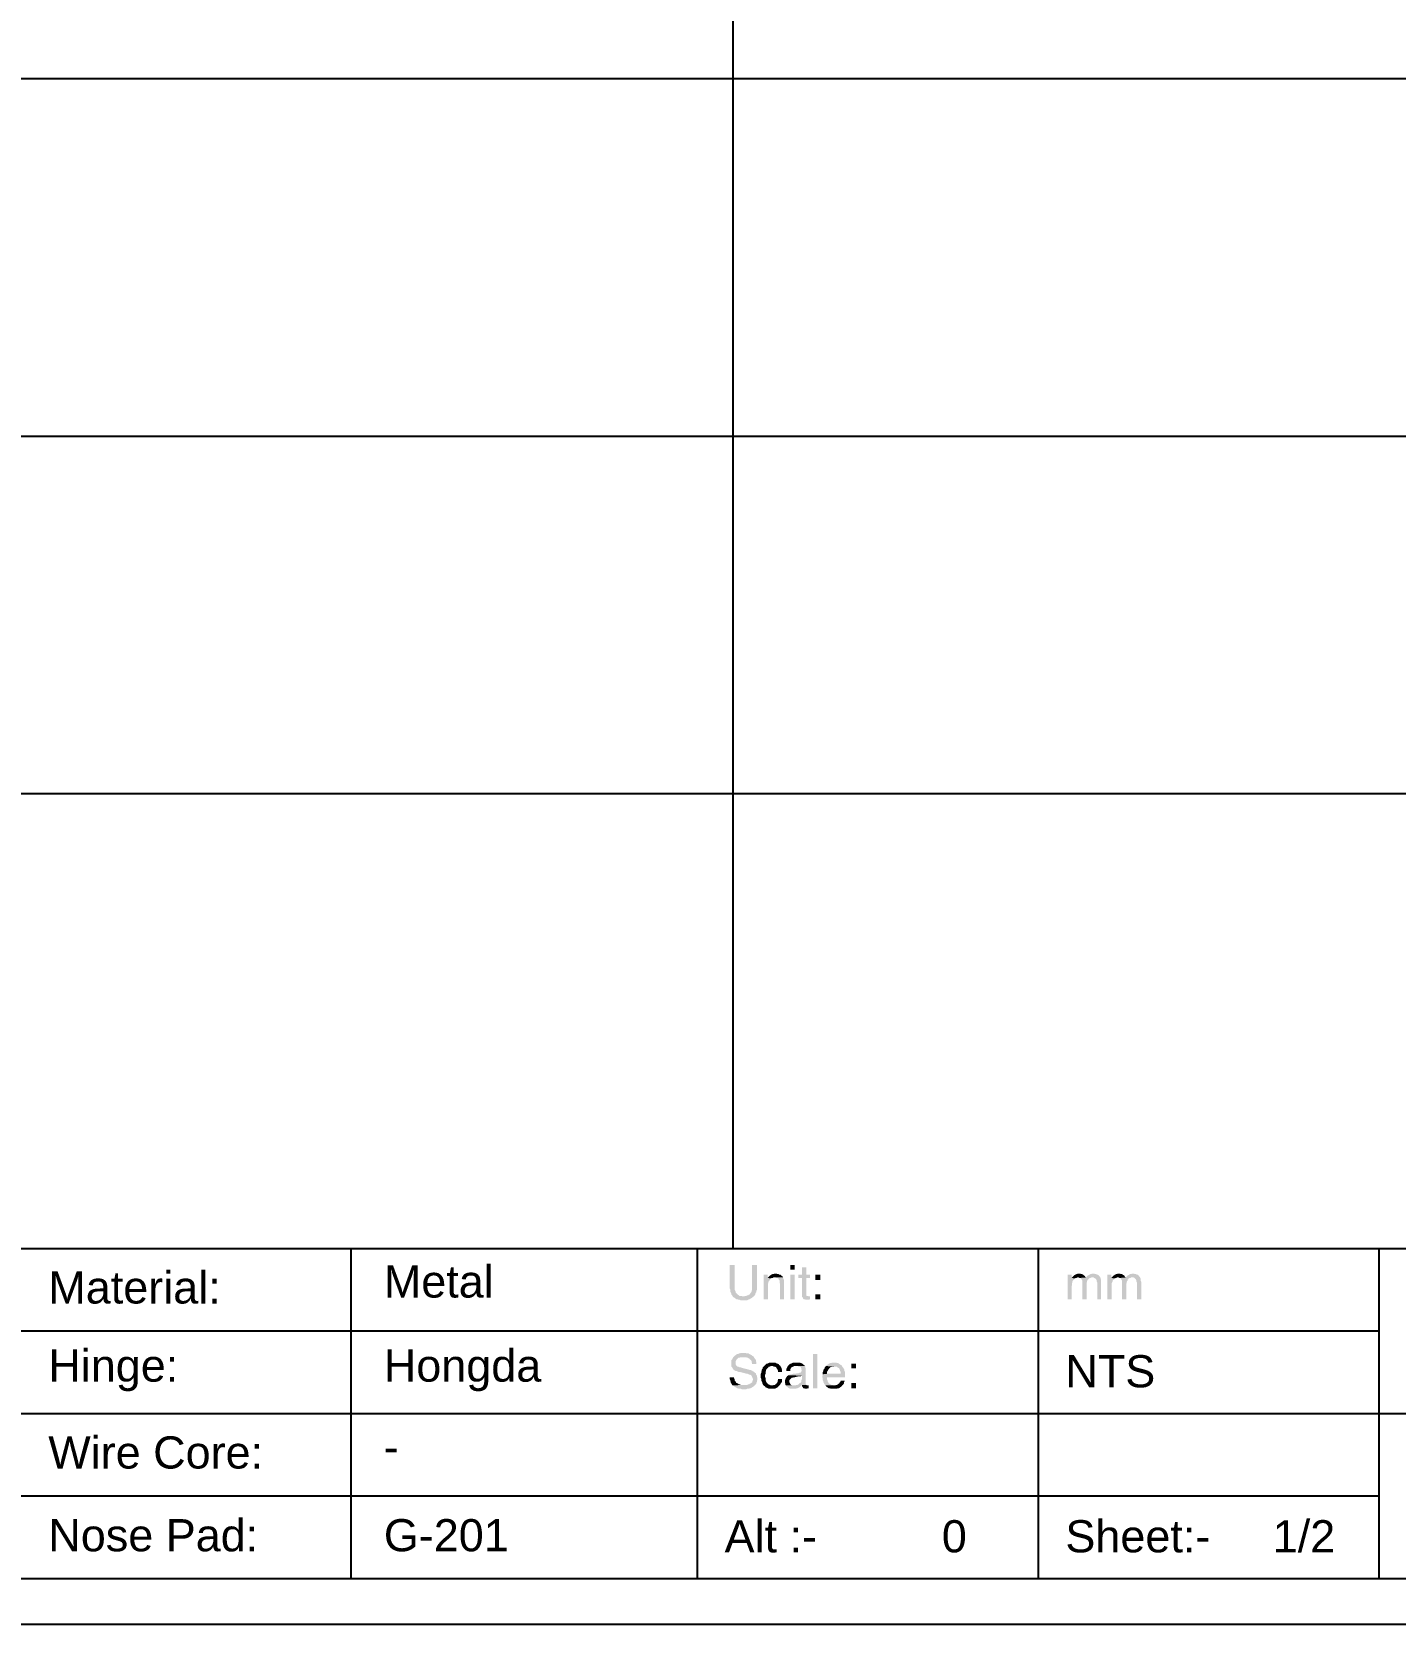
# Model space of a CAD drawing. Header units: inches. Extents: x 3613 to 8393, y -2205 to -794.
# Drawn here: x 3803.3 to 3930.4, y -1865.1 to -1716.6 of the extents above; entities that cross this region are included whole.
import ezdxf

# ---------------------------------------------------------------- set-up
doc = ezdxf.new("R2010")
doc.units = ezdxf.units.IN
doc.header["$MEASUREMENT"] = 0
doc.styles.get("Standard").update_dxf_attribs({"font": 'arial.ttf'})

msp = doc.modelspace()

# ---------------------------------------------------------------- hatches: boundary and pattern name
at = {"transparency": 33554559}
for points in [[(3868.805, -1831.639), (3868.353, -1831.639), (3868.353, -1833.851), (3868.398, -1833.941), (3868.398, -1834.121), (3868.444, -1834.212), (3868.489, -1834.302), (3868.489, -1834.392), (3868.534, -1834.437), (3868.579, -1834.482), (3868.624, -1834.573), (3869.617, -1834.573), (3869.527, -1834.573), (3869.437, -1834.528), (3869.256, -1834.528), (3869.211, -1834.482), (3869.121, -1834.437), (3869.075, -1834.392), (3869.03, -1834.347), (3868.985, -1834.302), (3868.94, -1834.257), (3868.895, -1834.167), (3868.895, -1834.121), (3868.85, -1834.031), (3868.805, -1833.941), (3868.805, -1833.67)], [(3870.881, -1831.639), (3870.429, -1831.639), (3870.429, -1833.67), (3870.429, -1833.986), (3870.384, -1834.076), (3870.384, -1834.121), (3870.339, -1834.212), (3870.294, -1834.257), (3870.249, -1834.347), (3870.204, -1834.392), (3870.114, -1834.437), (3870.068, -1834.482), (3869.978, -1834.482), (3869.888, -1834.528), (3869.798, -1834.528), (3869.707, -1834.573), (3868.624, -1834.573), (3868.669, -1834.618), (3868.714, -1834.663), (3868.805, -1834.708), (3868.85, -1834.753), (3868.94, -1834.798), (3868.985, -1834.844), (3869.075, -1834.844), (3869.166, -1834.889), (3869.256, -1834.889), (3869.346, -1834.934), (3869.978, -1834.934), (3870.068, -1834.889), (3870.159, -1834.844), (3870.204, -1834.844), (3870.294, -1834.798), (3870.339, -1834.753), (3870.429, -1834.708), (3870.475, -1834.663), (3870.565, -1834.618), (3870.565, -1834.573), (3870.655, -1834.528), (3870.7, -1834.437), (3870.745, -1834.392), (3870.745, -1834.302), (3870.79, -1834.212), (3870.836, -1834.167), (3870.836, -1834.076), (3870.881, -1833.986), (3870.881, -1833.67)], [(3872.596, -1832.452), (3872.506, -1832.452), (3872.415, -1832.497), (3872.325, -1832.497), (3872.235, -1832.542), (3872.19, -1832.587), (3872.099, -1832.632), (3872.054, -1832.677), (3871.964, -1832.767), (3871.874, -1832.858), (3872.19, -1832.903), (3872.28, -1832.858), (3872.37, -1832.858), (3872.415, -1832.813), (3873.318, -1832.813), (3873.273, -1832.722), (3873.228, -1832.677), (3873.182, -1832.632), (3873.137, -1832.587), (3873.047, -1832.542), (3872.957, -1832.542), (3872.912, -1832.497), (3872.821, -1832.497), (3872.731, -1832.452)], [(3874.401, -1832.09), (3874.401, -1831.639), (3873.995, -1831.639), (3873.995, -1832.09)], [(3875.484, -1831.865), (3875.078, -1831.865), (3875.078, -1832.542), (3874.762, -1832.542), (3874.762, -1832.858), (3875.078, -1832.858), (3875.078, -1834.573), (3875.123, -1834.663), (3875.168, -1834.708), (3875.168, -1834.753), (3875.213, -1834.798), (3875.259, -1834.844), (3875.349, -1834.844), (3875.439, -1834.889), (3875.71, -1834.889), (3875.845, -1834.844), (3875.845, -1834.573), (3875.71, -1834.573), (3875.62, -1834.528), (3875.529, -1834.528), (3875.484, -1834.482), (3875.484, -1832.858), (3875.845, -1832.858), (3875.845, -1832.542), (3875.484, -1832.542)], [(3900.939, -1832.452), (3900.803, -1832.452), (3900.713, -1832.497), (3900.668, -1832.497), (3900.578, -1832.542), (3900.487, -1832.587), (3900.442, -1832.632), (3900.352, -1832.722), (3900.307, -1832.767), (3900.217, -1832.858), (3900.533, -1832.903), (3900.578, -1832.858), (3900.668, -1832.858), (3900.758, -1832.813), (3900.849, -1832.813), (3901.525, -1832.767), (3901.48, -1832.722), (3901.435, -1832.632), (3901.39, -1832.632), (3901.345, -1832.587), (3901.255, -1832.542), (3901.21, -1832.497), (3901.119, -1832.497), (3901.029, -1832.452)], [(3902.202, -1832.452), (3902.112, -1832.452), (3902.067, -1832.497), (3901.977, -1832.497), (3901.887, -1832.542), (3901.841, -1832.587), (3901.751, -1832.632), (3901.661, -1832.677), (3901.616, -1832.767), (3901.571, -1832.813), (3900.984, -1832.858), (3901.074, -1832.858), (3901.119, -1832.948), (3901.119, -1832.948), (3901.164, -1832.993), (3901.21, -1833.083), (3901.21, -1834.844), (3901.616, -1834.844), (3901.616, -1833.309), (3901.661, -1833.219), (3901.661, -1833.129), (3901.706, -1833.083), (3901.751, -1832.993), (3901.796, -1832.993), (3901.841, -1832.903), (3901.932, -1832.858), (3901.977, -1832.858), (3902.067, -1832.813), (3902.157, -1832.813), (3902.879, -1832.767), (3902.834, -1832.722), (3902.789, -1832.677), (3902.789, -1832.632), (3902.699, -1832.587), (3902.654, -1832.542), (3902.564, -1832.542), (3902.518, -1832.497), (3902.428, -1832.497), (3902.338, -1832.452)], [(3904.64, -1832.452), (3904.504, -1832.452), (3904.459, -1832.497), (3904.369, -1832.497), (3904.279, -1832.542), (3904.233, -1832.587), (3904.143, -1832.632), (3904.053, -1832.722), (3904.008, -1832.767), (3903.918, -1832.858), (3904.233, -1832.903), (3904.324, -1832.858), (3904.369, -1832.858), (3904.459, -1832.813), (3904.549, -1832.813), (3905.226, -1832.767), (3905.181, -1832.722), (3905.136, -1832.632), (3905.136, -1832.632), (3905.046, -1832.587), (3905.001, -1832.542), (3904.91, -1832.497), (3904.82, -1832.497), (3904.73, -1832.452)], [(3905.948, -1832.452), (3905.858, -1832.452), (3905.768, -1832.497), (3905.678, -1832.497), (3905.587, -1832.542), (3905.542, -1832.587), (3905.452, -1832.632), (3905.407, -1832.677), (3905.317, -1832.767), (3905.271, -1832.813), (3904.685, -1832.858), (3904.775, -1832.858), (3904.82, -1832.948), (3904.82, -1832.948), (3904.865, -1832.993), (3904.91, -1833.083), (3904.91, -1834.844), (3905.317, -1834.844), (3905.317, -1833.399), (3905.362, -1833.309), (3905.362, -1833.219), (3905.407, -1833.129), (3905.452, -1833.083), (3905.452, -1832.993), (3905.497, -1832.993), (3905.542, -1832.903), (3905.633, -1832.858), (3905.723, -1832.858), (3905.768, -1832.813), (3905.858, -1832.813), (3906.58, -1832.767), (3906.535, -1832.722), (3906.49, -1832.677), (3906.49, -1832.632), (3906.445, -1832.587), (3906.355, -1832.542), (3906.31, -1832.542), (3906.219, -1832.497), (3906.129, -1832.497), (3906.039, -1832.452)], [(3871.874, -1832.542), (3871.513, -1832.542), (3871.513, -1834.844), (3871.919, -1834.844), (3871.919, -1833.625), (3871.919, -1833.399), (3871.964, -1833.309), (3871.964, -1833.219), (3872.009, -1833.174), (3872.054, -1833.083), (3872.099, -1833.038), (3872.099, -1833.038), (3872.144, -1832.948), (3872.19, -1832.903), (3871.874, -1832.858)], [(3873.318, -1832.813), (3872.506, -1832.813), (3872.596, -1832.813), (3872.686, -1832.858), (3872.776, -1832.858), (3872.867, -1832.903), (3872.912, -1832.948), (3872.912, -1832.993), (3872.957, -1833.038), (3873.002, -1833.083), (3873.002, -1833.309), (3873.047, -1833.399), (3873.047, -1834.844), (3873.408, -1834.844), (3873.408, -1833.038), (3873.363, -1832.948), (3873.363, -1832.858)], [(3874.401, -1834.844), (3874.401, -1832.542), (3873.995, -1832.542), (3873.995, -1834.844)], [(3876.793, -1833.038), (3876.793, -1832.542), (3876.342, -1832.542), (3876.342, -1833.038)], [(3900.217, -1832.542), (3899.856, -1832.542), (3899.856, -1834.844), (3900.217, -1834.844), (3900.217, -1833.625), (3900.262, -1833.535), (3900.262, -1833.354), (3900.307, -1833.264), (3900.307, -1833.174), (3900.352, -1833.083), (3900.397, -1833.038), (3900.442, -1832.993), (3900.533, -1832.903), (3900.217, -1832.858)], [(3901.525, -1832.767), (3900.849, -1832.813), (3900.894, -1832.813), (3900.984, -1832.858), (3901.571, -1832.813)], [(3902.879, -1832.767), (3902.157, -1832.813), (3902.293, -1832.813), (3902.338, -1832.858), (3902.428, -1832.903), (3902.473, -1832.948), (3902.518, -1832.993), (3902.564, -1833.083), (3902.564, -1833.174), (3902.609, -1833.264), (3902.609, -1834.844), (3902.97, -1834.844), (3902.97, -1833.219), (3902.97, -1833.038), (3902.925, -1832.948), (3902.925, -1832.858)], [(3903.918, -1832.542), (3903.556, -1832.542), (3903.556, -1834.844), (3903.963, -1834.844), (3903.963, -1833.354), (3904.008, -1833.264), (3904.053, -1833.174), (3904.053, -1833.083), (3904.098, -1833.038), (3904.188, -1832.993), (3904.233, -1832.903), (3903.918, -1832.858)], [(3905.226, -1832.767), (3904.549, -1832.813), (3904.594, -1832.813), (3904.685, -1832.858), (3905.271, -1832.813)], [(3906.58, -1832.767), (3905.858, -1832.813), (3905.994, -1832.813), (3906.084, -1832.858), (3906.129, -1832.903), (3906.174, -1832.948), (3906.219, -1832.993), (3906.264, -1833.083), (3906.264, -1833.174), (3906.31, -1833.264), (3906.31, -1834.844), (3906.716, -1834.844), (3906.716, -1833.219), (3906.716, -1833.219), (3906.671, -1833.129), (3906.671, -1832.948), (3906.625, -1832.858)], [(3876.793, -1834.844), (3876.793, -1834.392), (3876.342, -1834.392), (3876.342, -1834.844)], [(3869.617, -1839.853), (3869.391, -1839.853), (3869.301, -1839.898), (3869.211, -1839.898), (3869.121, -1839.943), (3869.075, -1839.943), (3868.985, -1839.989), (3868.94, -1840.034), (3868.85, -1840.079), (3868.805, -1840.124), (3868.76, -1840.169), (3868.714, -1840.214), (3869.617, -1840.259), (3869.888, -1840.259), (3869.978, -1840.305), (3870.068, -1840.305), (3870.114, -1840.35), (3870.204, -1840.395), (3870.204, -1840.44), (3870.294, -1840.485), (3870.339, -1840.53), (3870.384, -1840.62), (3870.384, -1840.711), (3870.429, -1840.801), (3870.429, -1840.891), (3870.836, -1840.891), (3870.836, -1840.711), (3870.79, -1840.62), (3870.79, -1840.53), (3870.745, -1840.44), (3870.7, -1840.395), (3870.655, -1840.305), (3870.61, -1840.259), (3870.565, -1840.169), (3870.475, -1840.124), (3870.475, -1840.124), (3870.384, -1840.034), (3870.339, -1840.034), (3870.249, -1839.989), (3870.159, -1839.943), (3870.114, -1839.898), (3869.933, -1839.898), (3869.843, -1839.853), (3869.752, -1839.853)], [(3868.714, -1840.214), (3868.669, -1840.259), (3868.624, -1840.35), (3868.579, -1840.44), (3868.534, -1840.485), (3868.489, -1840.575), (3868.489, -1841.072), (3868.534, -1841.162), (3868.579, -1841.207), (3868.624, -1841.297), (3868.669, -1841.343), (3868.669, -1841.388), (3868.76, -1841.433), (3868.805, -1841.478), (3868.895, -1841.523), (3868.985, -1841.523), (3869.075, -1841.568), (3869.166, -1841.613), (3869.256, -1841.613), (3869.798, -1841.749), (3869.888, -1841.794), (3870.023, -1841.794), (3870.114, -1841.839), (3870.204, -1841.884), (3870.249, -1841.884), (3870.339, -1841.929), (3870.384, -1841.974), (3870.384, -1841.974), (3870.429, -1842.065), (3870.475, -1842.11), (3870.475, -1842.2), (3870.52, -1842.29), (3870.52, -1842.381), (3870.475, -1842.426), (3870.475, -1842.516), (3870.429, -1842.606), (3870.339, -1842.651), (3870.294, -1842.697), (3870.294, -1842.697), (3870.204, -1842.742), (3870.159, -1842.787), (3870.068, -1842.787), (3869.978, -1842.832), (3869.707, -1842.832), (3868.624, -1842.877), (3868.714, -1842.922), (3868.76, -1842.967), (3868.85, -1843.012), (3868.895, -1843.058), (3868.985, -1843.103), (3869.03, -1843.148), (3869.121, -1843.148), (3869.211, -1843.193), (3869.391, -1843.193), (3869.482, -1843.238), (3869.888, -1843.238), (3869.978, -1843.193), (3870.159, -1843.193), (3870.204, -1843.148), (3870.294, -1843.148), (3870.384, -1843.103), (3870.429, -1843.058), (3870.52, -1843.012), (3870.565, -1842.967), (3870.61, -1842.967), (3870.655, -1842.922), (3870.7, -1842.832), (3870.79, -1842.787), (3870.836, -1842.697), (3870.836, -1842.651), (3870.881, -1842.561), (3870.881, -1842.471), (3870.926, -1842.381), (3870.926, -1842.155), (3870.881, -1842.065), (3870.881, -1841.974), (3870.836, -1841.884), (3870.79, -1841.839), (3870.79, -1841.749), (3870.7, -1841.704), (3870.7, -1841.704), (3870.655, -1841.658), (3870.61, -1841.613), (3870.52, -1841.568), (3870.475, -1841.523), (3870.384, -1841.478), (3870.294, -1841.433), (3870.204, -1841.433), (3870.068, -1841.388), (3869.527, -1841.252), (3869.527, -1841.252), (3869.391, -1841.207), (3869.301, -1841.207), (3869.211, -1841.162), (3869.121, -1841.117), (3869.075, -1841.117), (3869.03, -1841.072), (3868.985, -1841.027), (3868.94, -1840.981), (3868.895, -1840.891), (3868.895, -1840.666), (3868.94, -1840.575), (3868.985, -1840.485), (3869.03, -1840.44), (3869.075, -1840.395), (3869.121, -1840.35), (3869.166, -1840.305), (3869.256, -1840.305), (3869.346, -1840.259), (3869.617, -1840.259)], [(3871.558, -1841.072), (3871.467, -1841.162), (3871.422, -1841.207), (3871.422, -1841.297), (3871.377, -1841.343), (3871.332, -1841.433), (3871.332, -1841.523), (3871.287, -1841.613), (3871.287, -1841.704), (3871.242, -1841.794), (3871.242, -1842.155), (3871.287, -1842.245), (3871.287, -1842.426), (3871.332, -1842.516), (3871.377, -1842.606), (3871.377, -1842.697), (3871.422, -1842.742), (3871.467, -1842.832), (3871.513, -1842.877), (3872.28, -1842.877), (3872.144, -1842.877), (3872.099, -1842.832), (3872.009, -1842.787), (3871.919, -1842.787), (3871.874, -1842.697), (3871.829, -1842.651), (3871.783, -1842.606), (3871.738, -1842.516), (3871.738, -1842.471), (3871.693, -1842.381), (3871.693, -1842.2), (3871.648, -1842.065), (3871.648, -1841.884), (3871.693, -1841.794), (3871.693, -1841.613), (3871.738, -1841.523), (3871.738, -1841.433), (3871.783, -1841.388), (3871.829, -1841.343), (3871.829, -1841.297), (3871.919, -1841.252), (3871.964, -1841.162), (3872.054, -1841.117), (3872.099, -1841.117), (3872.19, -1841.072), (3872.28, -1841.072)], [(3872.325, -1840.756), (3872.054, -1840.756), (3871.964, -1840.801), (3871.874, -1840.846), (3871.783, -1840.846), (3871.738, -1840.891), (3871.648, -1840.981), (3871.603, -1841.027), (3871.558, -1841.072), (3872.37, -1841.072), (3872.46, -1841.117), (3872.551, -1841.117), (3872.641, -1841.162), (3872.686, -1841.207), (3872.731, -1841.297), (3872.776, -1841.343), (3872.821, -1841.433), (3872.867, -1841.523), (3872.867, -1841.613), (3873.228, -1841.613), (3873.228, -1841.388), (3873.182, -1841.343), (3873.182, -1841.252), (3873.137, -1841.162), (3873.092, -1841.117), (3873.047, -1841.027), (3872.957, -1840.981), (3872.957, -1840.936), (3872.912, -1840.891), (3872.821, -1840.846), (3872.731, -1840.846), (3872.686, -1840.801), (3872.596, -1840.756), (3872.415, -1840.756)], [(3875.349, -1841.072), (3874.536, -1841.072), (3874.717, -1841.072), (3874.762, -1841.117), (3874.852, -1841.117), (3874.943, -1841.162), (3874.988, -1841.207), (3875.033, -1841.297), (3875.033, -1841.388), (3875.078, -1841.478), (3875.078, -1841.478), (3875.033, -1841.568), (3875.033, -1841.613), (3874.988, -1841.658), (3874.898, -1841.704), (3874.852, -1841.704), (3874.762, -1841.749), (3874.266, -1841.794), (3874.13, -1841.839), (3874.04, -1841.839), (3873.95, -1841.884), (3873.905, -1841.884), (3873.814, -1841.929), (3875.078, -1841.974), (3875.078, -1842.29), (3875.033, -1842.381), (3875.033, -1842.516), (3874.988, -1842.606), (3874.898, -1842.651), (3874.852, -1842.697), (3874.807, -1842.742), (3874.762, -1842.787), (3874.672, -1842.832), (3874.582, -1842.832), (3874.491, -1842.877), (3873.589, -1842.877), (3873.634, -1842.967), (3873.724, -1843.012), (3873.769, -1843.058), (3873.814, -1843.103), (3873.905, -1843.148), (3873.995, -1843.193), (3874.536, -1843.193), (3874.582, -1843.148), (3874.672, -1843.148), (3874.762, -1843.103), (3874.852, -1843.058), (3874.898, -1843.012), (3874.988, -1842.922), (3874.988, -1842.922), (3875.078, -1842.832), (3875.484, -1842.832), (3875.439, -1842.742), (3875.439, -1841.297), (3875.394, -1841.207), (3875.394, -1841.117)], [(3874.582, -1840.756), (3874.266, -1840.756), (3874.175, -1840.801), (3874.085, -1840.846), (3874.04, -1840.846), (3873.95, -1840.891), (3873.905, -1840.936), (3873.859, -1840.981), (3873.814, -1841.027), (3873.769, -1841.072), (3873.724, -1841.162), (3873.679, -1841.252), (3873.634, -1841.343), (3873.634, -1841.523), (3873.995, -1841.523), (3873.995, -1841.388), (3874.04, -1841.297), (3874.085, -1841.252), (3874.13, -1841.162), (3874.175, -1841.162), (3874.266, -1841.117), (3874.356, -1841.072), (3875.349, -1841.072), (3875.304, -1840.981), (3875.213, -1840.936), (3875.168, -1840.891), (3875.123, -1840.846), (3875.033, -1840.801), (3874.988, -1840.801), (3874.898, -1840.756), (3874.672, -1840.756)], [(3876.116, -1843.148), (3876.116, -1839.943), (3876.522, -1839.943), (3876.522, -1843.148)], [(3878.102, -1840.756), (3877.876, -1840.756), (3877.786, -1840.801), (3877.696, -1840.801), (3877.605, -1840.846), (3877.56, -1840.891), (3877.47, -1840.936), (3877.425, -1840.981), (3877.335, -1841.027), (3877.29, -1841.072), (3878.102, -1841.117), (3878.282, -1841.117), (3878.373, -1841.162), (3878.418, -1841.207), (3878.508, -1841.252), (3878.553, -1841.297), (3878.553, -1841.297), (3878.598, -1841.388), (3878.643, -1841.433), (3878.643, -1841.523), (3878.689, -1841.613), (3878.689, -1841.794), (3877.425, -1841.794), (3877.019, -1841.839), (3877.019, -1841.929), (3876.974, -1842.02), (3876.974, -1842.11), (3877.019, -1842.2), (3877.019, -1842.381), (3877.064, -1842.471), (3877.064, -1842.561), (3877.109, -1842.606), (3877.154, -1842.697), (3877.199, -1842.787), (3877.244, -1842.832), (3877.29, -1842.877), (3878.102, -1842.877), (3878.012, -1842.877), (3877.921, -1842.832), (3877.831, -1842.832), (3877.741, -1842.787), (3877.696, -1842.742), (3877.605, -1842.697), (3877.56, -1842.651), (3877.56, -1842.606), (3877.515, -1842.561), (3877.47, -1842.471), (3877.47, -1842.426), (3877.425, -1842.335), (3877.425, -1842.11), (3879.095, -1842.11), (3879.095, -1841.613), (3879.05, -1841.523), (3879.05, -1841.433), (3879.005, -1841.343), (3878.959, -1841.297), (3878.914, -1841.207), (3878.869, -1841.162), (3878.824, -1841.072), (3878.779, -1841.027), (3878.734, -1840.981), (3878.643, -1840.936), (3878.598, -1840.891), (3878.508, -1840.846), (3878.463, -1840.801), (3878.373, -1840.801), (3878.282, -1840.756), (3878.192, -1840.756)], [(3877.29, -1841.072), (3877.29, -1841.117), (3877.199, -1841.207), (3877.199, -1841.252), (3877.154, -1841.343), (3877.109, -1841.388), (3877.064, -1841.478), (3877.064, -1841.568), (3877.019, -1841.658), (3877.019, -1841.839), (3877.425, -1841.794), (3877.425, -1841.613), (3877.47, -1841.523), (3877.515, -1841.478), (3877.56, -1841.388), (3877.605, -1841.343), (3877.605, -1841.297), (3877.696, -1841.252), (3877.741, -1841.162), (3877.831, -1841.162), (3877.921, -1841.117), (3878.102, -1841.117)], [(3880.133, -1841.297), (3880.133, -1840.846), (3879.682, -1840.846), (3879.682, -1841.297)], [(3868.76, -1842.11), (3868.353, -1842.11), (3868.353, -1842.29), (3868.398, -1842.381), (3868.398, -1842.471), (3868.444, -1842.516), (3868.444, -1842.606), (3868.489, -1842.697), (3868.534, -1842.742), (3868.579, -1842.832), (3868.624, -1842.877), (3869.707, -1842.832), (3869.391, -1842.832), (3869.301, -1842.787), (3869.211, -1842.787), (3869.166, -1842.742), (3869.075, -1842.697), (3869.03, -1842.651), (3868.985, -1842.651), (3868.94, -1842.606), (3868.895, -1842.516), (3868.85, -1842.471), (3868.805, -1842.381), (3868.805, -1842.29), (3868.76, -1842.2)], [(3873.228, -1842.29), (3872.867, -1842.29), (3872.867, -1842.335), (3872.821, -1842.426), (3872.821, -1842.516), (3872.776, -1842.606), (3872.731, -1842.651), (3872.686, -1842.742), (3872.596, -1842.787), (3872.551, -1842.832), (3872.46, -1842.832), (3872.37, -1842.877), (3871.513, -1842.877), (3871.558, -1842.922), (3871.648, -1842.967), (3871.693, -1843.058), (3871.783, -1843.103), (3871.829, -1843.103), (3871.919, -1843.148), (3872.009, -1843.193), (3872.551, -1843.193), (3872.641, -1843.148), (3872.731, -1843.103), (3872.821, -1843.058), (3872.867, -1843.012), (3872.912, -1842.967), (3872.957, -1842.922), (3873.002, -1842.877), (3873.047, -1842.832), (3873.092, -1842.742), (3873.137, -1842.651), (3873.182, -1842.606), (3873.228, -1842.516), (3873.228, -1842.426)], [(3873.814, -1841.929), (3873.769, -1841.974), (3873.679, -1842.02), (3873.679, -1842.065), (3873.634, -1842.11), (3873.589, -1842.2), (3873.544, -1842.245), (3873.544, -1842.335), (3873.498, -1842.426), (3873.498, -1842.651), (3873.544, -1842.742), (3873.544, -1842.832), (3873.589, -1842.877), (3874.311, -1842.877), (3874.175, -1842.877), (3874.085, -1842.832), (3874.04, -1842.787), (3873.995, -1842.742), (3873.95, -1842.651), (3873.905, -1842.561), (3873.905, -1842.426), (3873.95, -1842.335), (3873.995, -1842.29), (3874.04, -1842.245), (3874.085, -1842.2), (3874.175, -1842.155), (3874.266, -1842.155), (3874.356, -1842.11), (3874.446, -1842.11), (3874.807, -1842.02), (3874.988, -1842.02), (3875.078, -1841.974)], [(3875.484, -1842.832), (3875.078, -1842.832), (3875.078, -1842.922), (3875.574, -1842.877), (3875.574, -1842.877)], [(3875.71, -1842.877), (3875.574, -1842.877), (3875.078, -1842.922), (3875.123, -1843.012), (3875.168, -1843.058), (3875.168, -1843.058), (3875.213, -1843.148), (3875.304, -1843.148), (3875.394, -1843.193), (3875.574, -1843.193), (3875.62, -1843.148), (3875.71, -1843.148)], [(3879.095, -1842.426), (3878.689, -1842.426), (3878.689, -1842.471), (3878.643, -1842.561), (3878.598, -1842.606), (3878.553, -1842.697), (3878.463, -1842.742), (3878.418, -1842.787), (3878.328, -1842.832), (3878.282, -1842.832), (3878.192, -1842.877), (3877.29, -1842.877), (3877.335, -1842.967), (3877.38, -1843.012), (3877.47, -1843.058), (3877.515, -1843.103), (3877.605, -1843.148), (3877.696, -1843.148), (3877.786, -1843.193), (3878.373, -1843.193), (3878.418, -1843.148), (3878.508, -1843.148), (3878.598, -1843.103), (3878.643, -1843.058), (3878.734, -1843.012), (3878.779, -1842.967), (3878.824, -1842.877), (3878.914, -1842.832), (3878.959, -1842.742), (3879.005, -1842.697), (3879.005, -1842.606), (3879.05, -1842.516)], [(3880.133, -1843.148), (3880.133, -1842.651), (3879.682, -1842.651), (3879.682, -1843.148)]]:
    msp.add_hatch(color=256, dxfattribs=at).paths.add_polyline_path(points)

# ---------------------------------------------------------------- linework, layer by layer
for p, q in [((3868.628, -1574.144), (3868.628, -1830.105)), ((3632.745, -1721.004), (4029.183, -1721.004)), ((3632.745, -1754.346), (4029.183, -1754.346)), ((3632.745, -1787.688), (4029.183, -1787.688)), ((3619.928, -1860.885), (4029.183, -1860.885))]:
    msp.add_line(p, q)
msp.add_lwpolyline([(4033.221, -1865.144), (4033.221, -1568.144), (3613.221, -1568.144), (3613.221, -1865.144)], close=True)
for points in [[(3632.745, -1830.105), (4029.183, -1830.105)], [(3833.015, -1830.105), (3833.015, -1860.885)], [(3865.329, -1830.105), (3865.329, -1860.885)], [(3897.103, -1830.105), (3897.103, -1860.885)], [(3928.876, -1830.105), (3928.876, -1860.885)], [(3632.745, -1837.777), (3928.876, -1837.777)], [(3632.745, -1845.495), (3981.816, -1845.495)], [(3632.745, -1853.167), (3928.876, -1853.167)]]:
    msp.add_lwpolyline(points)

# ---------------------------------------------------------------- texts
at = {"width": 34.34827, "attachment_point": 5}
for s, insert, char_height in [('\\pxql;Material:', (3822.003, -1833.762), 2.99966), ('\\pxql;Metal ', (3853.279, -1833.207), 2.99966), ('\\pxql;Hinge:', (3822.003, -1841.48), 2.99966), ('\\pxql;Hongda', (3853.279, -1841.48), 2.99966), ('\\pxql;NTS', (3916.82, -1841.579), 2.9997), ('\\pxql; Wire Core:', (3820.835, -1849.152), 2.99966), ('\\pxql;-', (3853.279, -1848.597), 2.9997), ('\\pxql;Nose Pad:', (3822.003, -1856.87), 2.99966), ('\\pxql;G-201', (3853.279, -1856.87), 2.99966), ('\\pxql;Alt :-          0', (3885.046, -1856.969), 2.99966), ('\\pxql;Sheet:-     1/2', (3916.82, -1856.969), 2.99966)]:
    msp.add_mtext(s, dxfattribs=dict(at, insert=insert, char_height=char_height))

doc.saveas('drawing.dxf')
